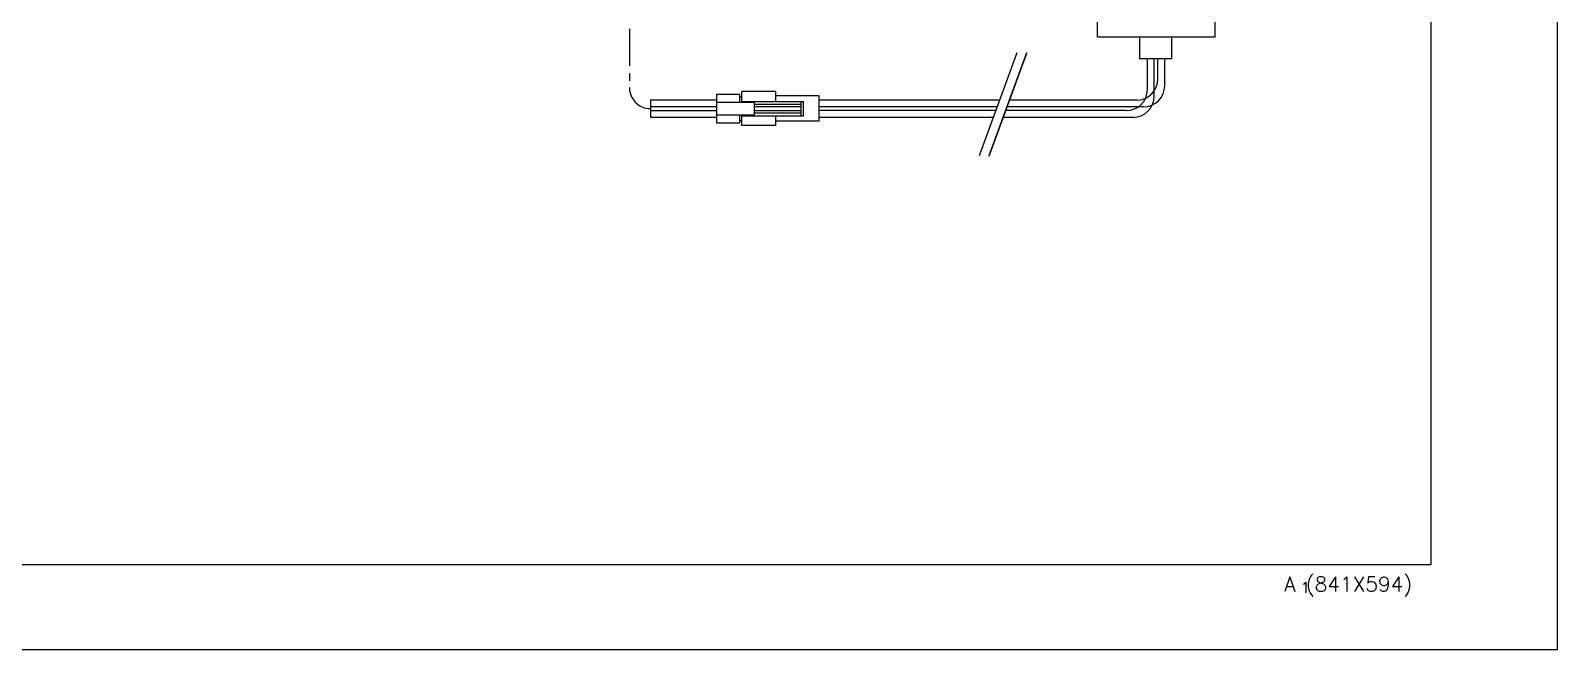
# Model space of a CAD drawing. Extents: x 19044 to 19885, y -10133 to -9539.
# Drawn here: x 19523.3 to 19885, y -10132.9 to -9986.4 of the extents above; entities that cross this region are included whole.
import ezdxf

# ---------------------------------------------------------------- set-up
doc = ezdxf.new("R2010")
doc.units = 0
doc.header["$LTSCALE"] = 7
doc.header["$MEASUREMENT"] = 0
doc.linetypes.add('CENTER', pattern=[2, 1.25, -0.25, 0.25, -0.25])
doc.layers.get('0').update_dxf_attribs({"color": 2, "linetype": 'CONTINUOUS'})
for name, color, linetype in [('5', 2, 'CONTINUOUS'), ('CL', 1, 'CENTER'), ('DIM', 2, 'CONTINUOUS'), ('DWG', 7, 'CONTINUOUS'), ('TXT', 4, 'CONTINUOUS')]:
    doc.layers.add(name, color=color, linetype=linetype)
doc.styles.add('GHS', font='ROMANS.shx', dxfattribs={"bigfont": 'GHS.shx'})

# ---------------------------------------------------------------- blocks, each defined once
blk = doc.blocks.new('BORDER')
for p, q in [((1, 0), (1, 1)), ((0, 0), (1, 0))]:
    blk.add_line(p, q)

msp = doc.modelspace()

# ---------------------------------------------------------------- linework, layer by layer
at = {"color": 1}
for p, q in [((19787.84, -10000.38), (19787.84, -9993.06)), ((19789.44, -10001.98), (19789.44, -9993.06)), ((19685.79, -10001.48), (19685.79, -10008.28)), ((19685.79, -10001.48), (19691.29, -10001.48)), ((19691.29, -10003.38), (19691.29, -10001.48)), ((19691.29, -10002.08), (19691.79, -10002.08)), ((19691.79, -10003.38), (19691.79, -10002.08)), ((19670.13, -10005.33), (19685.79, -10005.33)), ((19685.79, -10003.38), (19694.79, -10003.38)), ((19694.79, -10006.38), (19694.79, -10003.38)), ((19751.98, -10005.38), (19710.04, -10005.38)), ((19782.84, -10005.38), (19754.27, -10005.38)), ((19670.13, -10006.93), (19685.79, -10006.93)), ((19685.79, -10006.38), (19694.79, -10006.38)), ((19685.79, -10008.28), (19691.29, -10008.28)), ((19691.29, -10008.28), (19691.29, -10006.38)), ((19691.29, -10007.68), (19691.79, -10007.68)), ((19691.79, -10007.68), (19691.79, -10006.38)), ((19751.39, -10006.98), (19710.04, -10006.98)), ((19784.44, -10006.98), (19753.69, -10006.98))]:
    msp.add_line(p, q, dxfattribs=at)
for p, q in [((19790.34, -9997.88), (19790.34, -9993.06)), ((19791.94, -9999.48), (19791.94, -9993.06)), ((19670.13, -10002.83), (19685.79, -10002.83)), ((19670.13, -10004.43), (19685.79, -10004.43)), ((19752.9, -10002.88), (19710.04, -10002.88)), ((19752.31, -10004.48), (19710.04, -10004.48)), ((19786.94, -10004.48), (19754.6, -10004.48)), ((19785.34, -10002.88), (19755.19, -10002.88))]:
    msp.add_line(p, q)
at = {"color": 2}
for p, q in [((19699.79, -10000.88), (19691.79, -10000.88)), ((19691.79, -10003.38), (19691.79, -10000.88)), ((19699.79, -10003.18), (19699.79, -10000.88)), ((19710.09, -10001.88), (19699.79, -10001.88)), ((19710.09, -10007.88), (19710.09, -10001.88)), ((19691.79, -10003.18), (19706.39, -10003.18)), ((19694.79, -10006.58), (19694.79, -10003.18)), ((19694.79, -10003.88), (19705.79, -10003.88)), ((19694.79, -10004.38), (19705.79, -10004.38)), ((19694.79, -10005.38), (19705.79, -10005.38)), ((19694.79, -10005.88), (19705.79, -10005.88)), ((19705.79, -10006.58), (19705.79, -10003.18)), ((19706.39, -10006.58), (19706.39, -10003.18)), ((19691.79, -10008.88), (19691.79, -10006.38)), ((19691.79, -10006.58), (19706.39, -10006.58)), ((19699.79, -10008.88), (19691.79, -10008.88)), ((19699.79, -10008.88), (19699.79, -10006.58)), ((19710.09, -10007.88), (19699.79, -10007.88))]:
    msp.add_line(p, q, dxfattribs=at)
for centre in [(19785.34, -9997.88), (19786.94, -9999.48)]:
    msp.add_arc(centre, 5, 270, 0)
at = {"color": 1}
for centre in [(19782.84, -10000.38), (19784.44, -10001.98)]:
    msp.add_arc(centre, 5, 270, 0, dxfattribs=at)
at = {"layer": '5', "color": 0, "linetype": 'Continuous'}
for p, q in [((19748.09, -10016.01), (19757.02, -9991.6)), ((19750.33, -10016.15), (19759.26, -9991.75)), ((19750.38, -10016.01), (19759.32, -9991.6))]:
    msp.add_line(p, q, dxfattribs=at)
msp.add_lwpolyline([(19775.99, -9944.97), (19803.79, -9944.97), (19803.79, -9987.99), (19775.99, -9987.99)], close=True, dxfattribs=at)
msp.add_lwpolyline([(19793.59, -9987.99), (19793.59, -9993.09), (19786.03, -9993.09), (19786.03, -9987.99)], dxfattribs=at)
at = {"layer": 'CL'}
msp.add_line((19665.13, -9762.03), (19665.13, -9999.9), dxfattribs=at)
msp.add_arc((19670.13, -9999.9), 5, 180, 270, dxfattribs=at)
at = {"layer": 'DIM'}
for p, q in [((19670.13, -10002.83), (19670.13, -10006.93)), ((19670.13, -10004.9), (19670.13, -10004.9))]:
    msp.add_line(p, q, dxfattribs=at)
at = {"layer": 'TXT'}
for p, q in [((19855, -9558.94), (19855, -10112.94)), ((19855, -10112.94), (19069, -10112.94))]:
    msp.add_line(p, q, dxfattribs=at)

# ---------------------------------------------------------------- block references
at = {"xscale": 841, "yscale": 594, "zscale": 841}
msp.add_blockref('BORDER', (19044, -10132.94), dxfattribs=at)

# ---------------------------------------------------------------- texts
at = {"layer": 'DWG', "style": 'GHS'}
for s, height, p in [('A (841X594)', 3.5, (19820.26, -10119.22)), ('1', 2.5, (19824.2, -10119.54))]:
    msp.add_text(s, height=height, dxfattribs=at).set_placement(p)

doc.saveas('drawing.dxf')
